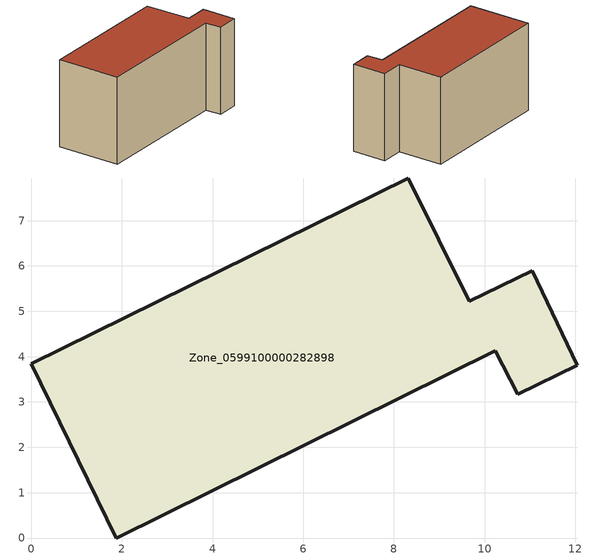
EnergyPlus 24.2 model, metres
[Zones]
Zone_0599100000282898
 floor ground (C_G): 10.24,4.13 1.88,0 0,3.84 8.32,7.94 9.67,5.22 11.05,5.89 12.05,3.81 10.73,3.17 z0
 wall outside (C_F): 8.32,7.94 0,3.84 1.88,0 10.24,4.13 10.73,3.17 12.05,3.81 11.05,5.89 9.67,5.22 8.32,7.94 z0:5.81
 roof outside (C_R): 9.67,5.22 8.32,7.94 0,3.84 1.88,0 10.24,4.13 10.73,3.17 12.05,3.81 11.05,5.89 z5.81
[BUILDING]
Pand.0599100000282898: North Axis=0; Terrain=City; Loads Convergence Tolerance Value=0.04; Temperature Convergence Tolerance Value=0.4; Solar Distribution=FullExterior; Maximum Number of Warmup Days=25; Minimum Number of Warmup Days=1
[Site:Location]
Rotterdam.The.Hague.AP_ZH_NLD Design_Conditions: Latitude=51.96; Longitude=4.45; Time Zone=1; Elevation=-4.5
[SITE:GROUNDTEMPERATURE:BUILDINGSURFACE]
18, 18, 18, 18, 18, 18, 18, 18, 18, 18, 18, 18
[MATERIAL] Thermal Absorptance=0.9; Solar Absorptance=0.7; Visible Absorptance=0.7
Name | Roughness | Thickness | Conductivity | Density | Specific Heat
G.TI.1946-1964 | MediumSmooth | 0.15 | 1 | 540 | 1210
F.TI.1946-1964 | Rough | 0.3 | 0.857143 | 1920 | 840
R.TI.1946-1964 | MediumRough | 0.2 | 0.277778 | 1500 | 1000
[CONSTRUCTION]
C_G: G.TI.1946-1964
C_F: F.TI.1946-1964
C_R: R.TI.1946-1964
[ZONE]
Zone_0599100000282898: Type=1; Multiplier=1; Ceiling Height=Autocalculate; Volume=Autocalculate; Floor Area=autocalculate; Part of Total Floor Area=Yes
[ZONEINFILTRATION:DESIGNFLOWRATE]
Infil_Zone_0599100000282898: Zone or ZoneList or Space or SpaceList=Zone_0599100000282898; Schedule=AlwaysOn; Design Flow Rate Calculation Method=Flow/Area; Flow Rate per Floor Area=0.003; Constant Term Coefficient=1; Temperature Term Coefficient=0; Velocity Term Coefficient=0; Velocity Squared Term Coefficient=0
[HVACTEMPLATE:ZONE:IDEALLOADSAIRSYSTEM]
Zone_0599100000282898: Maximum Heating Supply Air Temperature=50; Minimum Cooling Supply Air Temperature=13; Maximum Heating Supply Air Humidity Ratio=0.0156; Minimum Cooling Supply Air Humidity Ratio=0.0077; Heating Limit=NoLimit; Cooling Limit=NoLimit; Dehumidification Control Type=ConstantSensibleHeatRatio; Cooling Sensible Heat Ratio=0.7; Dehumidification Setpoint=60; Humidification Control Type=None; Humidification Setpoint=30; Outdoor Air Method=None; Outdoor Air Flow Rate per Person=0.00944; Outdoor Air Flow Rate per Zone Floor Area=0; Outdoor Air Flow Rate per Zone=0; Demand Controlled Ventilation Type=None; Outdoor Air Economizer Type=NoEconomizer; Heat Recovery Type=None; Sensible Heat Recovery Effectiveness=0.7; Latent Heat Recovery Effectiveness=0.65
[ZONECONTROL:THERMOSTAT]
ThermostatControl_Zone_0599100000282898: Zone or ZoneList=Zone_0599100000282898; Control Type Schedule=DualSetpointControlType; Control 1=Thermostat_Zone_0599100000282898; Temperature Difference Between Cutout And Setpoint=0
[THERMOSTATSETPOINT:DUALSETPOINT]
Thermostat_Zone_0599100000282898: Heating Setpoint Temperature Schedule=HeatingSetpoint_Zone_0599100000282898; Cooling Setpoint Temperature Schedule=CoolingSetpoint_Zone_0599100000282898
[SCHEDULE:COMPACT]
HeatingSetpoint_Zone_0599100000282898: Through: 12/31, For: AllDays, Until: 24:00, 21
CoolingSetpoint_Zone_0599100000282898: Through: 12/31, For: AllDays, Until: 24:00, 24
DualSetpointControlType: Through: 12/31, For: AllDays, Until: 24:00, 4
AlwaysOn: Through: 12/31, For: AllDays, Until: 24:00, 1
